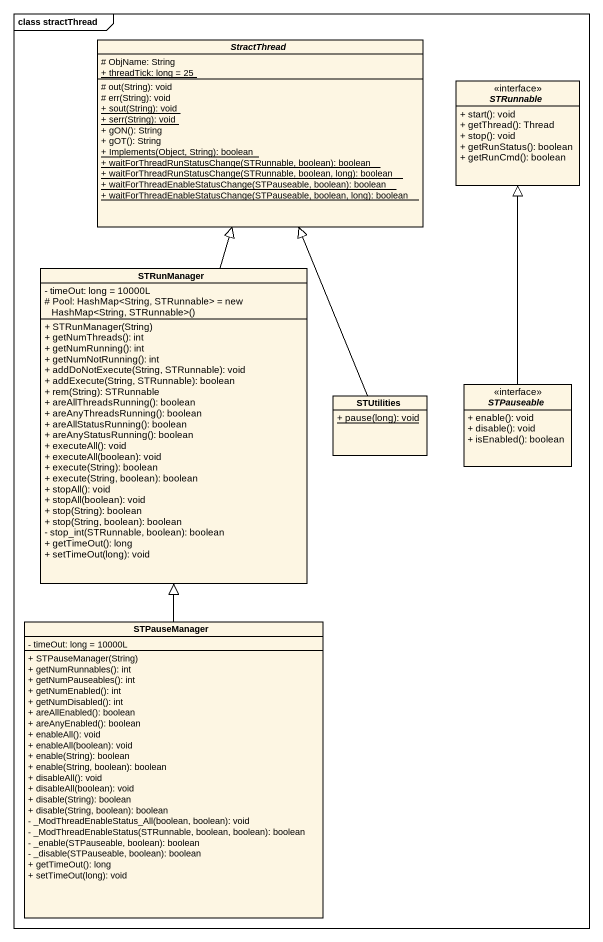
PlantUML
@startuml
mainframe class stractThread
hide circle
hide empty members
skinparam classAttributeIconSize 0
abstract class StractThread {
  # ObjName: String
  {static} + threadTick: long = 25
  # out(String): void
  # err(String): void
  {static} + sout(String): void
  {static} + serr(String): void
  + gON(): String
  + gOT(): String
  {static} + Implements(Object, String): boolean
  {static} + waitForThreadRunStatusChange(STRunnable, boolean): boolean
  {static} + waitForThreadRunStatusChange(STRunnable, boolean, long): boolean
  {static} + waitForThreadEnableStatusChange(STPauseable, boolean): boolean
  {static} + waitForThreadEnableStatusChange(STPauseable, boolean, long): boolean
}
interface STRunnable <<interface>> {
  + start(): void
  + getThread(): Thread
  + stop(): void
  + getRunStatus(): boolean
  + getRunCmd(): boolean
}
class STRunManager {
  - timeOut: long = 10000L
  {field} # Pool: HashMap<String, STRunnable> = new HashMap<String, STRunnable>()
  + STRunManager(String)
  + getNumThreads(): int
  + getNumRunning(): int
  + getNumNotRunning(): int
  + addDoNotExecute(String, STRunnable): void
  + addExecute(String, STRunnable): boolean
  + rem(String): STRunnable
  + areAllThreadsRunning(): boolean
  + areAnyThreadsRunning(): boolean
  + areAllStatusRunning(): boolean
  + areAnyStatusRunning(): boolean
  + executeAll(): void
  + executeAll(boolean): void
  + execute(String): boolean
  + execute(String, boolean): boolean
  + stopAll(): void
  + stopAll(boolean): void
  + stop(String): boolean
  + stop(String, boolean): boolean
  - stop_int(STRunnable, boolean): boolean
  + getTimeOut(): long
  + setTimeOut(long): void
}
class STUtilities {
  {static} + pause(long): void
}
interface STPauseable <<interface>> {
  + enable(): void
  + disable(): void
  + isEnabled(): boolean
}
class STPauseManager {
  - timeOut: long = 10000L
  + STPauseManager(String)
  + getNumRunnables(): int
  + getNumPauseables(): int
  + getNumEnabled(): int
  + getNumDisabled(): int
  + areAllEnabled(): boolean
  + areAnyEnabled(): boolean
  + enableAll(): void
  + enableAll(boolean): void
  + enable(String): boolean
  + enable(String, boolean): boolean
  + disableAll(): void
  + disableAll(boolean): void
  + disable(String): boolean
  + disable(String, boolean): boolean
  - _ModThreadEnableStatus_All(boolean, boolean): void
  - _ModThreadEnableStatus(STRunnable, boolean, boolean): boolean
  - _enable(STPauseable, boolean): boolean
  - _disable(STPauseable, boolean): boolean
  + getTimeOut(): long
  + setTimeOut(long): void
}
STRunManager -up-|> StractThread
STUtilities -up-|> StractThread
STPauseable -up-|> STRunnable
STPauseManager -up-|> STRunManager
@enduml
